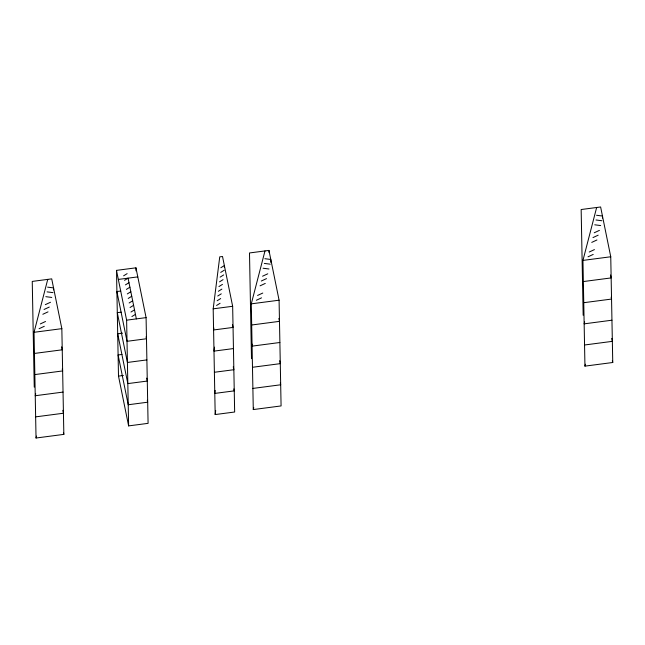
<?xml version="1.0" encoding="UTF-8"?>
<svg xmlns="http://www.w3.org/2000/svg" width="645" height="645" viewBox="0 0 645 645"><rect width="100%" height="100%" fill="white"/><g stroke="black" fill="none" stroke-linecap="round" stroke-linejoin="round"><path stroke-width="0.97" d="M213.189 308.834L219.743 256.855L222.517 256.492L232.651 306.286L234.651 412.01L215.188 414.558L213.189 308.834L232.651 306.286M213.842 327.974L213.592 329.974L233.047 327.426L232.458 324.5M214.495 347.123L213.987 351.122L233.45 348.574M215.164 390.418L214.793 393.418L234.248 390.862L233.853 388.911M215.188 414.558L215.696 410.559M34.249 387.137L32.25 281.413L51.713 278.866L61.839 328.652L63.839 434.383L36.039 438.019L34.04 332.296L47.738 279.382M35.741 393.805L35.241 395.732L63.041 392.087M36.039 438.019L36.539 436.093M251.494 358.693L249.494 252.961L268.957 250.413L279.083 300.199L281.083 405.931L253.283 409.567L251.284 303.843L264.982 250.937M252.582 344.212L252.082 346.131L279.882 342.495M253.283 409.567L253.783 407.648M583.161 315.26L581.161 209.528L600.624 206.981L610.75 256.766L612.75 362.498L584.951 366.134L582.951 260.411L596.649 207.497M584.652 321.919L584.152 323.846L611.952 320.202M584.951 366.134L585.45 364.215M123.614 275.818L127.146 273.633M124.533 280.349L128.065 278.156L136.353 318.896M125.453 284.872L128.984 282.687M126.372 289.395L129.903 287.21M127.299 293.927L130.83 291.733M128.218 298.45L131.749 296.265M129.137 302.981L132.668 300.788M130.056 307.504L133.588 305.319M130.975 312.027L134.515 309.842M131.903 316.558L135.434 314.365M220.832 267.74L224.363 265.547L224.404 267.562M220.719 272.4L224.25 270.207M220.122 277.124L223.662 274.931M219.534 281.849L223.065 279.656M218.937 286.574L222.469 284.381M218.341 291.298L221.872 289.105M217.744 296.015L221.275 293.83M217.147 300.747L220.679 298.554M216.551 305.472L220.082 303.279M45.319 304.658L50.512 302.255M44.07 309.471L49.27 307.06M42.828 314.276L48.02 311.874M40.337 323.903L45.529 321.492M39.095 328.708L44.287 326.306M262.563 276.213L267.756 273.803M261.314 281.018L266.514 278.616M260.072 285.832L265.264 283.421M257.581 295.45L262.773 293.048M256.339 300.264L261.531 297.853M594.23 232.781L599.423 230.37M592.981 237.586L598.173 235.183M591.739 242.399L596.931 239.988M589.248 252.018L594.44 249.607M588.006 256.823L593.198 254.42M116.495 270.376L135.95 267.828L146.084 317.622L148.084 423.346L128.621 425.894L118.495 376.108L116.495 270.376L126.622 320.17L128.621 425.894M118.333 279.43L137.796 276.882M120.784 291.016L116.89 291.524L127.025 341.31L146.48 338.762L146.084 336.811M121.187 312.164L117.293 312.672L127.42 362.458L146.883 359.91M34.04 332.296L61.839 328.652M126.622 320.17L146.084 317.622M251.284 303.843L279.083 300.199M582.951 260.411L610.75 256.766M122.558 333.183L117.696 333.82L127.823 383.606L147.286 381.058L146.689 378.131M34.443 353.436L62.243 349.8L61.646 346.865M251.687 324.991L279.487 321.347L278.89 318.42M583.354 281.551L611.154 277.914L610.557 274.988M121.986 354.452L118.091 354.96L128.226 404.754L147.681 402.206L147.286 400.247M34.838 374.584L62.638 370.94L62.243 368.988M583.749 302.699L611.549 299.062L611.154 297.111M118.495 376.108L123.356 375.471M214.39 372.27L233.853 369.722L233.256 366.787M252.485 367.279L280.285 363.643L279.688 360.708M35.636 416.872L63.436 413.235L62.847 410.309M252.88 388.427L280.68 384.783L280.285 382.832M584.547 344.994L612.347 341.35L611.75 338.423M596.536 215.269L602.462 216.035L602.503 218.042M595.988 219.985L601.914 220.751M594.738 224.799L600.664 225.565M264.869 258.701L270.795 259.467L270.852 262.491M264.321 263.418L270.247 264.184M263.071 268.231L268.997 268.997M47.625 287.146L53.551 287.912L53.591 289.928M47.077 291.871L53.003 292.637M45.827 296.676L51.753 297.442M612.355 360.547L612.75 362.498M63.444 432.424L63.839 434.383M268.957 250.413L268.989 252.429M135.95 267.828L136.006 270.852"/></g></svg>
